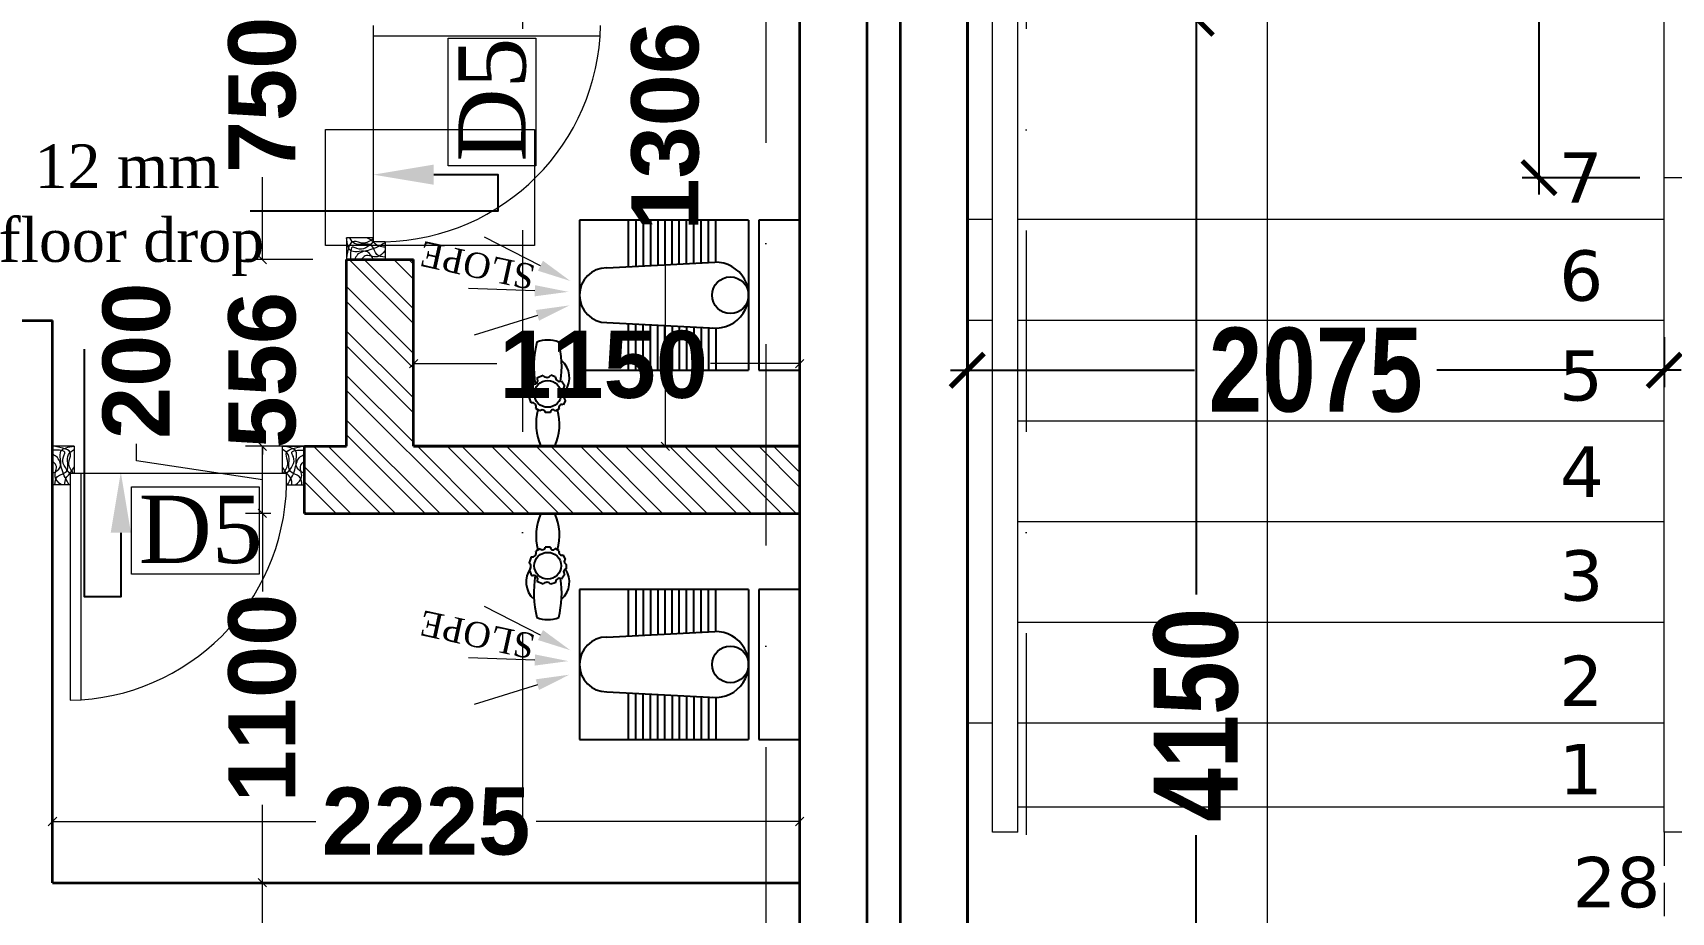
# Model space of a CAD drawing. Header units: millimetres. Extents: x -3092162 to 4513894, y -12317808 to 1849994.
# Drawn here: x -447473 to -442593, y -5830319 to -5827699 of the extents above; entities that cross this region are included whole.
import ezdxf

# ---------------------------------------------------------------- set-up
doc = ezdxf.new("R2010")
doc.units = ezdxf.units.MM
doc.header["$LTSCALE"] = 2
doc.header["$MEASUREMENT"] = 0
doc.header["$PDMODE"] = 34
doc.header["$PDSIZE"] = 500
doc.linetypes.add('DASHDOT', pattern=[1, 0.5, -0.25, 0, -0.25])
doc.linetypes.add('HIDDEN', pattern=[0.375, 0.25, -0.125])
doc.layers.add('AEROW', color=7, linetype='Continuous', lineweight=15, true_color=0x0d0d0d)
for name, color, linetype, lineweight in [('AREA AA', 162, 'Continuous', 20), ('ARROW', 7, 'Continuous', 25), ('D DIM', 250, 'Continuous', 9), ('D5', 10, 'Continuous', 5), ('DOOR', 27, 'Continuous', 5), ('expen. jt.', 130, 'Continuous', 35), ('FIXTURE', 252, 'Continuous', 0), ('GRID', 251, 'DASHDOT', 5), ('hatch toilet', 42, 'Continuous', 9), ('RAILING', 47, 'Continuous', 13), ('STAIR', 252, 'Continuous', 9), ('tap', 97, 'Continuous', 25), ('taxe', 7, 'Continuous', 9), ('TEXT', 7, 'Continuous', 13), ('toi.dim.', 214, 'Continuous', 9), ('WAll', 250, 'Continuous', 35)]:
    doc.layers.add(name, color=color, linetype=linetype, lineweight=lineweight)
doc.styles.add('INNER DIM', font='ARIALNB.TTF', dxfattribs={"height": 250})
doc.styles.add('int dim', font='arialbd.ttf', dxfattribs={"height": 200})
doc.styles.get("Standard").update_dxf_attribs({"font": 'times.ttf', "height": 500})
doc.styles.add('style2', font='verdana.ttf')
doc.dimstyles.new('external final', dxfattribs={"dimscale": 0, "dimtxt": 250, "dimasz": 100, "dimexe": 50, "dimexo": 50, "dimgap": 50, "dimtad": 0, "dimdec": 0, "dimzin": 0, "dimdsep": 46, "dimtxsty": 'INNER DIM', "dimblk": 'ARCHTICK', "dimcen": 100, "dimdle": 50, "dimclrd": 256, "dimclre": 256, "dimclrt": 256, "dimadec": 0, "dimazin": 0, "dimtfac": 1, "dimtdec": 0, "dimtix": 1, "dimtmove": 1, "dimatfit": 3, "dimfxl": 50, "dimfxlon": 1, "dimtolj": 1, "dimtzin": 0, "dimlwd": -1, "dimlwe": -1, "dimarcsym": 1})

# ---------------------------------------------------------------- blocks, each defined once
blk = doc.blocks.new('_Oblique')
at = {"color": 0, "linetype": 'ByBlock', "lineweight": -2}
blk.add_line((-0.5, -0.5), (0.5, 0.5), dxfattribs=at)
blk = doc.blocks.new('_ArchTick')
at = {"color": 0, "linetype": 'ByBlock', "const_width": 0.15}
blk.add_lwpolyline([(-0.5, -0.5), (0.5, 0.5)], dxfattribs=at)
blk = doc.blocks.new('*D360')
at = {"ltscale": 100, "transparency": 16777216}
for p, q in [((-442987.1, -5826156.2), (-442987.1, -5826815.8)), ((-442687.1, -5826206.2), (-443037.1, -5826206.2)), ((-442987.1, -5828181.2), (-442987.1, -5827521.6)), ((-442687.1, -5828131.2), (-443037.1, -5828131.2))]:
    blk.add_line(p, q, dxfattribs=at)
at = {"layer": 'Defpoints', "color": 0, "lineweight": 50, "ltscale": 100, "transparency": 16777216}
for p in [(-442314.3, -5826206.2), (-442987.1, -5828131.2), (-442314.3, -5828131.2)]:
    blk.add_point(p, dxfattribs=at)
at = {"ltscale": 100, "transparency": 16777216, "xscale": 100, "yscale": 100, "zscale": 100}
for p, rotation in [((-442987.1, -5826206.2), 90), ((-442987.1, -5828131.2), 270)]:
    blk.add_blockref('_ArchTick', p, dxfattribs=dict(at, rotation=rotation))
at = {"lineweight": 50, "ltscale": 100, "transparency": 16777216, "insert": (-442987.1, -5827168.7), "char_height": 250, "attachment_point": 5, "rotation": 90, "style": 'INNER DIM'}
blk.add_mtext('\\A1;1925', dxfattribs=at)
blk = doc.blocks.new('*D361')
at = {"ltscale": 100, "transparency": 16777216}
for p, q in [((-444689.7, -5828606.2), (-444689.7, -5828754.8)), ((-442614.3, -5828606.2), (-442614.3, -5828754.8)), ((-444739.7, -5828704.8), (-444012.7, -5828704.8)), ((-442564.3, -5828704.8), (-443291.4, -5828704.8))]:
    blk.add_line(p, q, dxfattribs=at)
at = {"layer": 'Defpoints', "color": 0, "lineweight": 50, "ltscale": 100, "transparency": 16777216}
for p in [(-444689.7, -5828556.2), (-442614.3, -5828556.2), (-442614.3, -5828704.8)]:
    blk.add_point(p, dxfattribs=at)
at = {"ltscale": 100, "transparency": 16777216, "xscale": 100, "yscale": 100, "zscale": 100, "rotation": 180}
blk.add_blockref('_ArchTick', (-444689.7, -5828704.8), dxfattribs=at)
at = {"ltscale": 100, "transparency": 16777216, "xscale": 100, "yscale": 100, "zscale": 100}
blk.add_blockref('_ArchTick', (-442614.3, -5828704.8), dxfattribs=at)
at = {"lineweight": 50, "ltscale": 100, "transparency": 16777216, "insert": (-443652, -5828704.8), "char_height": 250, "attachment_point": 5, "style": 'INNER DIM'}
blk.add_mtext('\\A1;2075', dxfattribs=at)
blk = doc.blocks.new('*D366')
at = {"ltscale": 100, "transparency": 16777216}
for p, q in [((-444007.9, -5827606.2), (-444007.9, -5829372.3)), ((-444307.9, -5827656.2), (-443957.9, -5827656.2)), ((-444007.9, -5831856.2), (-444007.9, -5830090.1)), ((-444307.9, -5831806.2), (-443957.9, -5831806.2))]:
    blk.add_line(p, q, dxfattribs=at)
at = {"layer": 'Defpoints', "color": 0, "lineweight": 50, "ltscale": 100, "transparency": 16777216}
for p in [(-444989.4, -5827656.2), (-444989.4, -5831806.2), (-444007.9, -5831806.2)]:
    blk.add_point(p, dxfattribs=at)
at = {"ltscale": 100, "transparency": 16777216, "xscale": 100, "yscale": 100, "zscale": 100}
for p, rotation in [((-444007.9, -5827656.2), 90), ((-444007.9, -5831806.2), 270)]:
    blk.add_blockref('_ArchTick', p, dxfattribs=dict(at, rotation=rotation))
at = {"lineweight": 50, "ltscale": 100, "transparency": 16777216, "insert": (-444007.9, -5829731.2), "char_height": 250, "attachment_point": 5, "rotation": 90, "style": 'INNER DIM'}
blk.add_mtext('\\A1;4150', dxfattribs=at)

msp = doc.modelspace()

# ---------------------------------------------------------------- linework, layer by layer
at = {"layer": 'AEROW', "ltscale": 100}
msp.add_line((-443796.6, -5827256.2), (-443796.6, -5830376.3), dxfattribs=at)
at = {"layer": 'AREA AA', "ltscale": 100}
for points in [[(-445960.7, -5828393.6), (-446127.4, -5828308.8)], [(-445977.6, -5828468), (-446175.2, -5828461.7)], [(-445970, -5828541.4), (-446158.2, -5828600)], [(-445960.7, -5829493.6), (-446127.4, -5829408.8)], [(-445977.6, -5829568), (-446175.2, -5829561.7)], [(-445970, -5829641.4), (-446158.2, -5829700)]]:
    msp.add_lwpolyline(points, dxfattribs=at)
for points in [[(-445953.2, -5828378.7), (-445871.6, -5828438.9), (-445968.3, -5828408.4)], [(-445977.1, -5828451.3), (-445877.7, -5828471.2), (-445978.2, -5828484.6)], [(-445974.9, -5828525.5), (-445874.5, -5828511.6), (-445965, -5828557.3)], [(-445953.2, -5829478.7), (-445871.6, -5829538.9), (-445968.3, -5829508.4)], [(-445977.1, -5829551.3), (-445877.7, -5829571.2), (-445978.2, -5829584.6)], [(-445974.9, -5829625.5), (-445874.5, -5829611.6), (-445965, -5829657.3)]]:
    msp.add_solid(points, dxfattribs=at)
at = {"layer": 'ARROW', "ltscale": 100}
for points in [[(-446278.5, -5828122.1), (-446087.8, -5828122.1), (-446087.8, -5828230.7), (-446825.6, -5828230.7)], [(-447210.4, -5829188.6), (-447210.4, -5829379.3), (-447318.9, -5829379.3), (-447318.9, -5828641.5)]]:
    msp.add_lwpolyline(points, dxfattribs=at)
for points in [[(-446278.5, -5828152.1), (-446458.5, -5828122.1), (-446278.5, -5828092.1)], [(-447240.4, -5829188.6), (-447210.4, -5829008.6), (-447180.4, -5829188.6)]]:
    msp.add_solid(points, dxfattribs=at)
at = {"layer": 'D DIM', "color": 1, "ltscale": 100}
for p, q in [((-446601.3, -5827987.6), (-445978.4, -5827987.6)), ((-446601.3, -5828333.6), (-446601.3, -5827987.6)), ((-445978.4, -5827987.6), (-445978.4, -5828333.6)), ((-445978.4, -5828333.6), (-446601.3, -5828333.6))]:
    msp.add_line(p, q, dxfattribs=at)
at = {"layer": 'D5'}
for p, q in [((-446235.3, -5828096.1), (-446235.3, -5827715.6)), ((-446235.3, -5827715.6), (-445974.7, -5827715.6)), ((-445974.7, -5827715.6), (-445974.7, -5828096.1)), ((-445974.7, -5828096.1), (-446235.3, -5828096.1)), ((-447178.7, -5829051.6), (-446798.2, -5829051.6)), ((-447178.7, -5829312.2), (-447178.7, -5829051.6)), ((-446798.2, -5829051.6), (-446798.2, -5829312.2)), ((-446798.2, -5829312.2), (-447178.7, -5829312.2))]:
    msp.add_line(p, q, dxfattribs=at)
at = {"layer": 'DOOR', "ltscale": 100}
for p, q in [((-446458.5, -5827678), (-446458.6, -5828322)), ((-446458.5, -5827709), (-445783.1, -5827709)), ((-446458.6, -5828310), (-446538.6, -5828310)), ((-446538.6, -5828310), (-446538.6, -5828375)), ((-446423.6, -5828322), (-446458.6, -5828322)), ((-446423.6, -5828322), (-446423.6, -5828375)), ((-446423.6, -5828375), (-446538.6, -5828375)), ((-447413.9, -5828931.2), (-447413.9, -5829046.2)), ((-447348.9, -5828931.2), (-447413.9, -5828931.2)), ((-447348.9, -5828931.2), (-447348.9, -5829011.2)), ((-446728.9, -5829011.2), (-446728.9, -5828931.2)), ((-446728.9, -5828931.2), (-446663.9, -5828931.2)), ((-446663.9, -5829046.2), (-446663.9, -5828931.2)), ((-447360.9, -5829011.2), (-447360.9, -5829046.2)), ((-447360.9, -5829011.2), (-446716.9, -5829011.2)), ((-447329.9, -5829011.2), (-447329.9, -5829686.6)), ((-446716.9, -5829046.2), (-446716.9, -5829011.2)), ((-447360.9, -5829046.2), (-447413.9, -5829046.2)), ((-447360.9, -5829046.2), (-447360.9, -5829687.9)), ((-446716.9, -5829046.2), (-446663.9, -5829046.2))]:
    msp.add_line(p, q, dxfattribs=at)
for centre, start, end in [((-446438.5, -5827665.3), 271.3072, 358.8929), ((-447373.6, -5829031.2), 271.1071, 358.6928)]:
    msp.add_arc(centre, 656.9, start, end, dxfattribs=at)
for points in [[(-446457.6, -5828375), (-446476.1, -5828352.4), (-446523.6, -5828349.9), (-446538.6, -5828310)], [(-446458.6, -5828313), (-446489.6, -5828325.9), (-446515.1, -5828320.9), (-446538.6, -5828370.9)], [(-446423.6, -5828368), (-446448.1, -5828360), (-446463.6, -5828333.5), (-446514.1, -5828326.9), (-446528.6, -5828310)], [(-446456.6, -5828322), (-446507.1, -5828342.4), (-446517.6, -5828338), (-446526.6, -5828375)], [(-446423.6, -5828325), (-446468.6, -5828346.4), (-446505.1, -5828360.4), (-446514.6, -5828375)], [(-446423.6, -5828338), (-446442.6, -5828335), (-446462.6, -5828319), (-446477.6, -5828310)], [(-446423.6, -5828348.5), (-446447.1, -5828367), (-446482.6, -5828364.4), (-446494.1, -5828375)]]:
    msp.add_spline(points, degree=3, dxfattribs=at)
for points, knots in [([(-447413.9, -5829012.2), (-447404.5, -5829007.1), (-447379.7, -5828993.7), (-447403.1, -5828938.1), (-447366.3, -5828933.4), (-447348.9, -5828931.2)], [0, 0, 0, 0, 29.129414, 76.695158, 119.414811, 119.414811, 119.414811, 119.414811]), ([(-447360.9, -5829013.2), (-447374.8, -5828996.9), (-447391.6, -5828977.2), (-447369.3, -5828942.4), (-447394.5, -5828942.8), (-447413.9, -5828943.2)], [0, 0, 0, 0, 54.502104, 65.925763, 104.00512, 104.00512, 104.00512, 104.00512]), ([(-447363.9, -5829046.2), (-447372.3, -5829032), (-447387.2, -5829006.8), (-447391.4, -5828967.1), (-447408.6, -5828958), (-447413.9, -5828955.2)], [0, 0, 0, 0, 49.871841, 88.96468, 106.300038, 106.300038, 106.300038, 106.300038]), ([(-447387.4, -5829046.2), (-447396, -5829039.1), (-447414.7, -5829023.6), (-447395.5, -5828990.9), (-447409.6, -5828979.3), (-447413.9, -5828975.7)], [0, 0, 0, 0, 29.907638, 65.495558, 81.06831, 81.06831, 81.06831, 81.06831]), ([(-447351.9, -5829011.2), (-447358.7, -5829001.4), (-447370.8, -5828983.9), (-447349.2, -5828941.4), (-447385.3, -5828935.3), (-447409.9, -5828931.2)], [0, 0, 0, 0, 33.615189, 59.600762, 114.848064, 114.848064, 114.848064, 114.848064]), ([(-447406.9, -5829046.2), (-447405.8, -5829036.8), (-447403.4, -5829016.3), (-447355.9, -5829010), (-447378.3, -5828958.9), (-447355.8, -5828945.3), (-447348.9, -5828941.2)], [0, 0, 0, 0, 25.772755, 56.472918, 107.389517, 129.733035, 129.733035, 129.733035, 129.733035]), ([(-446663.9, -5829012.2), (-446673.4, -5829007.1), (-446698.1, -5828993.7), (-446674.8, -5828938.1), (-446711.5, -5828933.4), (-446728.9, -5828931.2)], [0, 0, 0, 0, 29.129414, 76.695158, 119.414811, 119.414811, 119.414811, 119.414811]), ([(-446670.9, -5829046.2), (-446672, -5829036.8), (-446674.4, -5829016.3), (-446722, -5829010), (-446699.6, -5828958.9), (-446722.1, -5828945.3), (-446728.9, -5828941.2)], [0, 0, 0, 0, 25.772755, 56.472918, 107.389517, 129.733035, 129.733035, 129.733035, 129.733035]), ([(-446725.9, -5829011.2), (-446719.1, -5829001.3), (-446707.1, -5828983.9), (-446728.7, -5828941.4), (-446692.6, -5828935.3), (-446667.9, -5828931.2)], [0, 0, 0, 0, 33.615189, 59.600762, 114.848064, 114.848064, 114.848064, 114.848064]), ([(-446716.9, -5829013.2), (-446703.1, -5828996.9), (-446686.3, -5828977.2), (-446708.6, -5828942.4), (-446683.3, -5828942.8), (-446663.9, -5828943.2)], [0, 0, 0, 0, 54.502104, 65.925763, 104.00512, 104.00512, 104.00512, 104.00512]), ([(-446713.9, -5829046.2), (-446705.6, -5829032), (-446690.6, -5829006.8), (-446686.5, -5828967.1), (-446669.3, -5828958), (-446663.9, -5828955.2)], [0, 0, 0, 0, 49.871841, 88.96468, 106.300038, 106.300038, 106.300038, 106.300038]), ([(-446690.4, -5829046.2), (-446681.9, -5829039.1), (-446663.2, -5829023.6), (-446682.4, -5828990.9), (-446668.3, -5828979.3), (-446663.9, -5828975.7)], [0, 0, 0, 0, 29.907638, 65.495558, 81.06831, 81.06831, 81.06831, 81.06831]), ([(-447376.9, -5829046.2), (-447376.7, -5829039.5), (-447376.1, -5829024), (-447358.2, -5829010.1), (-447351.6, -5828997.4), (-447348.9, -5828992.2)], [0, 0, 0, 0, 19.23508, 44.847577, 62.340173, 62.340173, 62.340173, 62.340173]), ([(-446700.9, -5829046.2), (-446701.2, -5829039.5), (-446701.8, -5829023.9), (-446719.6, -5829010.1), (-446726.3, -5828997.4), (-446728.9, -5828992.2)], [0, 0, 0, 0, 19.23508, 44.847577, 62.340173, 62.340173, 62.340173, 62.340173])]:
    msp.add_open_spline(points, degree=3, knots=knots, dxfattribs=at)
at = {"layer": 'expen. jt.', "ltscale": 100}
for p, q in [((-444889.3, -5822706.2), (-444889.3, -5835006.2)), ((-444989.3, -5822806.2), (-444989.3, -5834856.2))]:
    msp.add_line(p, q, dxfattribs=at)
at = {"layer": 'FIXTURE', "lineweight": -2, "ltscale": 200}
for p, q in [((-445340.9, -5828257.7), (-445844.4, -5828257.7)), ((-445844.4, -5828257.7), (-445844.4, -5828704.8)), ((-445698.7, -5828396.3), (-445698.7, -5828257.7)), ((-445676.9, -5828257.7), (-445676.9, -5828395.2)), ((-445655.2, -5828257.7), (-445655.2, -5828394.1)), ((-445655.2, -5828257.7), (-445655.2, -5828394.1)), ((-445633.5, -5828257.7), (-445633.5, -5828393)), ((-445611.7, -5828257.7), (-445611.7, -5828391.9)), ((-445590, -5828257.7), (-445590, -5828390.8)), ((-445568.3, -5828389.7), (-445568.3, -5828257.7)), ((-445547.5, -5828388.6), (-445547.5, -5828257.7)), ((-445525.7, -5828387.5), (-445525.7, -5828257.7)), ((-445504, -5828386.4), (-445504, -5828257.7)), ((-445482.3, -5828385.3), (-445482.3, -5828257.7)), ((-445460.5, -5828384.5), (-445460.5, -5828257.7)), ((-445438.8, -5828383.2), (-445438.8, -5828257.7)), ((-445340.9, -5828257.7), (-445340.9, -5828704.8)), ((-445188.6, -5828257.7), (-445310.7, -5828257.7)), ((-445310.7, -5828257.7), (-445310.7, -5828704.7)), ((-445188.6, -5828257.7), (-445310.7, -5828257.7)), ((-445188.6, -5828704.7), (-445188.6, -5828257.7)), ((-445188.6, -5828704.8), (-445188.6, -5828257.7)), ((-445763.3, -5828399.6), (-445441.8, -5828383.3)), ((-445763.3, -5828562.9), (-445438.9, -5828579.3)), ((-445698.7, -5828704.7), (-445698.7, -5828566.2)), ((-445676.9, -5828704.7), (-445676.9, -5828567.3)), ((-445676.9, -5828704.7), (-445676.9, -5828567.3)), ((-445676.9, -5828704.7), (-445676.9, -5828567.3)), ((-445655.2, -5828704.7), (-445655.2, -5828568.4)), ((-445655.2, -5828704.7), (-445655.2, -5828568.4)), ((-445633.5, -5828704.7), (-445633.5, -5828569.5)), ((-445611.7, -5828704.7), (-445611.7, -5828570.6)), ((-445590, -5828704.7), (-445590, -5828571.7)), ((-445568.3, -5828572.7), (-445568.3, -5828704.7)), ((-445547.5, -5828573.8), (-445547.5, -5828704.7)), ((-445525.7, -5828574.9), (-445525.7, -5828704.7)), ((-445504, -5828576), (-445504, -5828704.7)), ((-445482.3, -5828577.1), (-445482.3, -5828704.7)), ((-445460.5, -5828578.2), (-445460.5, -5828704.7)), ((-445438.8, -5828579.2), (-445438.8, -5828704.7)), ((-445844.4, -5828704.8), (-445340.9, -5828704.8)), ((-445310.7, -5828704.7), (-445188.6, -5828704.7)), ((-445340.9, -5829357.7), (-445844.4, -5829357.7)), ((-445844.4, -5829357.7), (-445844.4, -5829804.8)), ((-445698.7, -5829496.3), (-445698.7, -5829357.7)), ((-445676.9, -5829357.7), (-445676.9, -5829495.2)), ((-445655.2, -5829357.7), (-445655.2, -5829494.1)), ((-445655.2, -5829357.7), (-445655.2, -5829494.1)), ((-445633.5, -5829357.7), (-445633.5, -5829493)), ((-445611.7, -5829357.7), (-445611.7, -5829491.9)), ((-445590, -5829357.7), (-445590, -5829490.8)), ((-445568.3, -5829489.7), (-445568.3, -5829357.7)), ((-445547.5, -5829488.6), (-445547.5, -5829357.7)), ((-445525.7, -5829487.5), (-445525.7, -5829357.7)), ((-445504, -5829486.4), (-445504, -5829357.7)), ((-445482.3, -5829485.3), (-445482.3, -5829357.7)), ((-445460.5, -5829484.5), (-445460.5, -5829357.7)), ((-445438.8, -5829483.2), (-445438.8, -5829357.7)), ((-445340.9, -5829357.7), (-445340.9, -5829804.8)), ((-445188.6, -5829357.7), (-445310.7, -5829357.7)), ((-445310.7, -5829357.7), (-445310.7, -5829804.7)), ((-445188.6, -5829357.7), (-445310.7, -5829357.7)), ((-445188.6, -5829804.7), (-445188.6, -5829357.7)), ((-445188.6, -5829804.8), (-445188.6, -5829357.7)), ((-445763.3, -5829499.6), (-445441.8, -5829483.3)), ((-445763.3, -5829662.9), (-445438.9, -5829679.3)), ((-445698.7, -5829804.7), (-445698.7, -5829666.2)), ((-445676.9, -5829804.7), (-445676.9, -5829667.3)), ((-445676.9, -5829804.7), (-445676.9, -5829667.3)), ((-445676.9, -5829804.7), (-445676.9, -5829667.3)), ((-445655.2, -5829804.7), (-445655.2, -5829668.4)), ((-445655.2, -5829804.7), (-445655.2, -5829668.4)), ((-445633.5, -5829804.7), (-445633.5, -5829669.5)), ((-445611.7, -5829804.7), (-445611.7, -5829670.6)), ((-445590, -5829804.7), (-445590, -5829671.7)), ((-445568.3, -5829672.7), (-445568.3, -5829804.7)), ((-445547.5, -5829673.8), (-445547.5, -5829804.7)), ((-445525.7, -5829674.9), (-445525.7, -5829804.7)), ((-445504, -5829676), (-445504, -5829804.7)), ((-445482.3, -5829677.1), (-445482.3, -5829804.7)), ((-445460.5, -5829678.2), (-445460.5, -5829804.7)), ((-445438.8, -5829679.2), (-445438.8, -5829804.7)), ((-445844.4, -5829804.8), (-445340.9, -5829804.8)), ((-445310.7, -5829804.7), (-445188.6, -5829804.7))]:
    msp.add_line(p, q, dxfattribs=at)
for centre, major_axis, start_param, end_param in [((-445438.9, -5828481.2), (-67.7, 70.9), 2.278313, 5.549962), ((-445762.7, -5828481.2), (57.8, 57.8), 0.792845, 3.919544), ((-445395.3, -5828481.2), (-29.3, 45.9), 4.145308, 10.428493), ((-445762.7, -5829581.2), (57.8, 57.8), 0.792845, 3.919544), ((-445438.9, -5829581.2), (-67.7, 70.9), 2.278313, 5.549962), ((-445395.3, -5829581.2), (-29.3, 45.9), 4.145308, 10.428493)]:
    msp.add_ellipse(centre, major_axis=major_axis, ratio=1, start_param=start_param, end_param=end_param, dxfattribs=at)
at = {"layer": 'GRID', "color": 5, "ltscale": 600}
for p, q in [((-445289.4, -5805825.2), (-445289.4, -5894627.3)), ((-446014.3, -5806686), (-446014.3, -5893766.5)), ((-444514.3, -5806686.5), (-444514.3, -5893766))]:
    msp.add_line(p, q, dxfattribs=at)
at = {"layer": 'hatch toilet', "ltscale": 100}
for p, q in [((-446339, -5828566), (-446530, -5828375)), ((-446339, -5828521.8), (-446485.8, -5828375)), ((-446339, -5828433.4), (-446397.4, -5828375)), ((-446339, -5828389.2), (-446353.2, -5828375)), ((-446339, -5828654.4), (-446539, -5828454.4)), ((-446339, -5828698.6), (-446539, -5828498.6)), ((-446339, -5828787), (-446539, -5828587)), ((-446339, -5828831.2), (-446539, -5828631.2)), ((-446339, -5828919.5), (-446539, -5828719.5)), ((-446171.5, -5829131.2), (-446539, -5828763.7)), ((-446259.9, -5829131.2), (-446539, -5828852.1)), ((-446304.1, -5829131.2), (-446539, -5828896.3)), ((-446436.7, -5829131.2), (-446636.7, -5828931.2)), ((-446392.5, -5829131.2), (-446592.5, -5828931.2)), ((-446127.3, -5829131.2), (-446327.3, -5828931.2)), ((-446038.9, -5829131.2), (-446238.9, -5828931.2)), ((-445994.7, -5829131.2), (-446194.7, -5828931.2)), ((-445906.3, -5829131.2), (-446106.3, -5828931.2)), ((-445862.1, -5829131.2), (-446062.1, -5828931.2)), ((-445773.8, -5829131.2), (-445973.8, -5828931.2)), ((-445729.6, -5829131.2), (-445929.6, -5828931.2)), ((-445641.2, -5829131.2), (-445841.2, -5828931.2)), ((-445597, -5829131.2), (-445797, -5828931.2)), ((-445508.6, -5829131.2), (-445708.6, -5828931.2)), ((-445464.4, -5829131.2), (-445664.4, -5828931.2)), ((-445376, -5829131.2), (-445576, -5828931.2)), ((-445331.8, -5829131.2), (-445531.8, -5828931.2)), ((-445243.4, -5829131.2), (-445443.4, -5828931.2)), ((-445199.2, -5829131.2), (-445399.2, -5828931.2)), ((-445189.4, -5829052.7), (-445310.8, -5828931.2)), ((-445189.4, -5829008.5), (-445266.7, -5828931.2)), ((-446525.1, -5829131.2), (-446664.4, -5828991.9)), ((-446569.3, -5829131.2), (-446664.4, -5829036.1)), ((-446657.6, -5829131.2), (-446664.4, -5829124.5))]:
    msp.add_line(p, q, dxfattribs=at)
at = {"layer": 'RAILING', "ltscale": 100}
for p, q in [((-444614.3, -5830081.2), (-444614.3, -5826281.2)), ((-444539.3, -5830081.2), (-444539.3, -5826356.2)), ((-440814.3, -5828131.2), (-442614.3, -5828131.2)), ((-442614.3, -5830081.2), (-442614.3, -5828131.2)), ((-444539.3, -5830081.2), (-444614.3, -5830081.2)), ((-442539.3, -5830081.2), (-442614.3, -5830081.2))]:
    msp.add_line(p, q, dxfattribs=at)
at = {"layer": 'STAIR', "ltscale": 100}
for p, q in [((-442614.3, -5828131.2), (-442614.3, -5826356.2)), ((-444614.7, -5828256.2), (-444689.7, -5828256.2)), ((-442614.3, -5828256.2), (-444539.3, -5828256.2)), ((-444614.7, -5828556.2), (-444689.7, -5828556.2)), ((-442614.3, -5828556.2), (-444539.3, -5828556.2)), ((-442614.3, -5828856.2), (-444539.3, -5828856.2)), ((-442614.3, -5829156.2), (-444539.3, -5829156.2)), ((-442614.3, -5829456.2), (-444539.3, -5829456.2)), ((-444614.3, -5829756.2), (-444689.3, -5829756.2)), ((-442614.3, -5829756.2), (-444539.3, -5829756.2)), ((-442614.3, -5830006.2), (-444539.3, -5830006.2))]:
    msp.add_line(p, q, dxfattribs=at)
at = {"layer": 'STAIR', "linetype": 'HIDDEN', "ltscale": 200}
msp.add_line((-442614.3, -5830081.2), (-442614.3, -5832006.2), dxfattribs=at)
at = {"layer": 'tap', "ltscale": 100}
for p, q in [((-445952.2, -5828720.8), (-445971.6, -5828728.8)), ((-445916.5, -5828723.9), (-445930.3, -5828719.9)), ((-445985.7, -5828744.3), (-445993.7, -5828763.1)), ((-445898.3, -5828736.7), (-445888.6, -5828750.8)), ((-445883.7, -5828766.1), (-445883.1, -5828779)), ((-445988.3, -5828801.7), (-445994.2, -5828784.2)), ((-445962.4, -5828826.1), (-445974.1, -5828818.8)), ((-445931.1, -5828830.6), (-445946.4, -5828830.7)), ((-445905.4, -5828820), (-445917.1, -5828826.7)), ((-445886.6, -5828795), (-445893.4, -5828807.8)), ((-445918.4, -5828931.2), (-445959.6, -5828931.2)), ((-445918.4, -5829131.2), (-445959.6, -5829131.2)), ((-445988.3, -5829260.7), (-445994.2, -5829278.2)), ((-445962.4, -5829236.3), (-445974.1, -5829243.6)), ((-445931.1, -5829231.8), (-445946.4, -5829231.7)), ((-445905.4, -5829242.4), (-445917.1, -5829235.7)), ((-445886.6, -5829267.4), (-445893.4, -5829254.6)), ((-445985.7, -5829318.1), (-445993.7, -5829299.3)), ((-445898.3, -5829325.7), (-445888.6, -5829311.6)), ((-445883.7, -5829296.3), (-445883.1, -5829283.4)), ((-445952.2, -5829341.6), (-445971.6, -5829333.6)), ((-445916.5, -5829338.5), (-445930.3, -5829342.5))]:
    msp.add_line(p, q, dxfattribs=at)
for centre in [(-445939, -5828775.2), (-445939, -5829287.2)]:
    msp.add_circle(centre, 40, dxfattribs=at)
for centre, radius, start, end in [((-445677.1, -5828694), 303.4, 166.0166, 189.8379), ((-445939, -5828711), 96, 70.1952, 109.8048), ((-446200.9, -5828694), 303.4, 351.7623, 13.9834), ((-445934.2, -5828727.5), 69.3, 131.3317, 216.2699), ((-445943.7, -5828727.5), 69.3, 326.5528, 48.7143), ((-445979.4, -5828735.9), 10.5, 233.2148, 42.0605), ((-445941.6, -5828712.5), 13.5, 217.8899, 326.9197), ((-445903.8, -5828725.1), 12.8, 174.6602, 295.1394), ((-446003.3, -5828773.4), 14.1, 309.9617, 46.8268), ((-445883.3, -5828757.5), 8.59, 127.9729, 267.2544), ((-445880.6, -5828787.9), 9.23, 105.6991, 229.6996), ((-445939, -5828775.2), 56, 189.2436, 189.2439), ((-445986, -5828814.2), 12.8, 339.0303, 100.3369), ((-445813.6, -5828864.9), 160.4, 164.6673, 204.4375), ((-445955.5, -5828832.2), 9.21, 9.2597, 138.4484), ((-445923.8, -5828829.5), 7.31, 21.8615, 189.3097), ((-446064.4, -5828864.9), 160.4, 335.5625, 15.3327), ((-445897.1, -5828816.2), 9.16, 66.5927, 204.6638), ((-445813.6, -5829197.5), 160.4, 155.5625, 195.3327), ((-446064.4, -5829197.5), 160.4, 344.6673, 24.4375), ((-445986, -5829248.2), 12.8, 259.6631, 20.9697), ((-445955.5, -5829230.2), 9.21, 221.5516, 350.7403), ((-445923.8, -5829232.9), 7.31, 170.6903, 338.1385), ((-445897.1, -5829246.2), 9.16, 155.3362, 293.4073), ((-445880.6, -5829274.5), 9.23, 130.3004, 254.3009), ((-445934.2, -5829334.9), 69.3, 143.7301, 228.6683), ((-445939, -5829287.2), 56, 170.7561, 170.7564), ((-446003.3, -5829289), 14.1, 313.1732, 50.0383), ((-445979.4, -5829326.5), 10.5, 317.9395, 126.7852), ((-445677.1, -5829368.4), 303.4, 170.1621, 193.9834), ((-445943.7, -5829334.9), 69.3, 311.2857, 33.4472), ((-445883.3, -5829304.9), 8.59, 92.7456, 232.0271), ((-445941.6, -5829349.9), 13.5, 33.0803, 142.1101), ((-445903.8, -5829337.3), 12.8, 64.8606, 185.3398), ((-446200.9, -5829368.4), 303.4, 346.0166, 8.2377), ((-445939, -5829351.4), 96, 250.1952, 289.8048)]:
    msp.add_arc(centre, radius, start, end, dxfattribs=at)
at = {"layer": 'toi.dim.', "color": 214, "ltscale": 100}
for p, q in [((-446788.9, -5828375), (-446788.9, -5828129.8)), ((-445588.6, -5828931.2), (-445588.6, -5828298)), ((-446638.6, -5828375), (-446838.9, -5828375)), ((-446638.6, -5828375), (-446838.9, -5828375)), ((-446788.9, -5828375), (-446788.9, -5828349.9)), ((-446338.6, -5828685), (-446090.5, -5828685)), ((-445189, -5828685), (-445454.8, -5828685)), ((-446338.6, -5828721.1), (-446338.6, -5828735)), ((-445189, -5828721.1), (-445189, -5828735)), ((-447163.5, -5828974.3), (-447163.5, -5828924.3)), ((-446788.9, -5829031.2), (-447163.5, -5828974.3)), ((-446638.6, -5828931.2), (-446838.9, -5828931.2)), ((-446638.6, -5828931.2), (-446838.9, -5828931.2)), ((-446788.9, -5828931.2), (-446788.9, -5828956.2)), ((-446788.9, -5829131.2), (-446788.9, -5828931.2)), ((-445687.2, -5828931.2), (-445538.6, -5828931.2)), ((-446763.9, -5829131.2), (-446838.9, -5829131.2)), ((-446763.9, -5829131.2), (-446838.9, -5829131.2)), ((-446788.9, -5829131.2), (-446788.9, -5829363.4)), ((-446788.9, -5830231.2), (-446788.9, -5829999)), ((-447413.9, -5830049), (-446629.5, -5830049)), ((-445189, -5830049), (-445973.4, -5830049)), ((-447413.9, -5830108), (-447413.9, -5830099)), ((-445189, -5830108), (-445189, -5830099)), ((-446763.9, -5830231.2), (-446838.9, -5830231.2)), ((-446763.9, -5830231.2), (-446838.9, -5830231.2)), ((-446788.9, -5830431.2), (-446788.9, -5830231.2))]:
    msp.add_line(p, q, dxfattribs=at)
at = {"layer": 'WAll', "ltscale": 100}
for p, q in [((-445189.3, -5822806.2), (-445189.3, -5831806.2)), ((-444988.9, -5822806.2), (-444988.9, -5832156.2)), ((-445189, -5823006.2), (-445189, -5831956.2)), ((-444689.3, -5832156.2), (-444689.3, -5826206.2)), ((-444689.2, -5826206.2), (-444688.9, -5831806.2)), ((-446538.6, -5828931.2), (-446538.6, -5828375)), ((-446538.6, -5828375), (-446338.6, -5828375)), ((-446338.6, -5828931.2), (-446338.6, -5828375)), ((-447738.6, -5828556.2), (-447413.9, -5828556.2)), ((-447413.9, -5830231.2), (-447413.9, -5828556.2)), ((-446663.9, -5829131.2), (-446663.9, -5828931.2)), ((-446663.9, -5828931.2), (-446538.6, -5828931.2)), ((-445189, -5828931.2), (-446338.6, -5828931.2)), ((-446338.6, -5828931.2), (-445188.6, -5828931.2)), ((-446663.9, -5829131.2), (-445188.6, -5829131.2)), ((-447413.9, -5830231.2), (-445188.6, -5830231.2)), ((-446663.9, -5830231.2), (-445188.6, -5830231.2))]:
    msp.add_line(p, q, dxfattribs=at)

# ---------------------------------------------------------------- block references
at = {"layer": 'toi.dim.', "color": 214, "ltscale": 100, "xscale": 25, "yscale": 25, "zscale": 25}
for p, rotation in [((-446788.9, -5828375), 270), ((-446788.9, -5828375), 270), ((-446338.6, -5828685), 180), ((-446788.9, -5828931.2), 90), ((-446788.9, -5828931.2), 90), ((-445588.6, -5828931.2), 270), ((-446788.9, -5829131.2), 270), ((-446788.9, -5829131.2), 90), ((-447413.9, -5830049), 180), ((-446788.9, -5830231.2), 270), ((-446788.9, -5830231.2), 90)]:
    msp.add_blockref('_Oblique', p, dxfattribs=dict(at, rotation=rotation))
for p in [(-445189, -5828685), (-445189, -5830049)]:
    msp.add_blockref('_Oblique', p, dxfattribs=at)

# ---------------------------------------------------------------- texts
at = {"layer": 'D5', "lineweight": 50}
msp.add_text('D5', height=200, rotation=90, dxfattribs=at).set_placement((-446005.2, -5828083.4))
msp.add_text('D5', height=200, dxfattribs=at).set_placement((-447157.4, -5829278.7))
at = {"layer": 'taxe', "color": 0, "lineweight": 50}
for s, p in [('12 mm', (-447467.3, -5828161.9)), ('floor drop', (-447574.1, -5828381.9))]:
    msp.add_text(s, height=130, dxfattribs=at).set_placement(p)
for p in [(-445972, -5828392.8), (-445972, -5829492.8)]:
    msp.add_text('SLOPE', height=75, rotation=167.6998, dxfattribs=at).set_placement(p)
at = {"layer": 'TEXT', "style": 'style2'}
for s, p in [('7', (-442928.8, -5828205.6)), ('6', (-442926.9, -5828497.5)), ('5', (-442927.7, -5828795)), ('4', (-442924.5, -5829081.9)), ('3', (-442926.3, -5829391)), ('2', (-442927, -5829705)), ('1', (-442928.6, -5829967.8)), ('28', (-442887.6, -5830304.5))]:
    msp.add_text(s, height=150, dxfattribs=at).set_placement(p)
at = {"layer": 'toi.dim.', "ltscale": 100, "char_height": 200, "attachment_point": 5, "rotation": 90, "style": 'int dim'}
for s, insert in [('\\A1;750', (-446788.9, -5827884.6)), ('\\A1;1306', (-445588.6, -5827978.2)), ('\\A1;200', (-447163.5, -5828676.6)), ('\\A1;556', (-446788.9, -5828704.5)), ('\\A1;1100', (-446788.9, -5829681.2))]:
    msp.add_mtext(s, dxfattribs=dict(at, insert=insert))
at = {"layer": 'toi.dim.', "ltscale": 100, "char_height": 200, "attachment_point": 5, "style": 'int dim'}
for s, insert in [('\\A1;1150', (-445772.6, -5828688.7)), ('\\A1;2225', (-446301.5, -5830049))]:
    msp.add_mtext(s, dxfattribs=dict(at, insert=insert))

# ---------------------------------------------------------------- dimensions: what is measured, and where the dimension line sits
at = {"color": 3, "lineweight": 50, "ltscale": 100}
for base, p1, p2, picture, middle in [((-442987.1, -5828131.2), (-442314.3, -5826206.2), (-442314.3, -5828131.2), '*D360', (-442987.1, -5827168.7)), ((-444007.9, -5831806.2), (-444989.4, -5827656.2), (-444989.4, -5831806.2), '*D366', (-444007.9, -5829731.2))]:
    dim = msp.add_linear_dim(base=base, p1=p1, p2=p2, angle=90, dimstyle='external final', override={"dimscale": 1, "dimfxl": 300}, dxfattribs=at)
    dim.commit()
    dim.dimension.update_dxf_attribs({"geometry": picture, "text_midpoint": middle})
dim = msp.add_linear_dim(base=(-442614.3, -5828704.8), p1=(-444689.7, -5828556.2), p2=(-442614.3, -5828556.2), dimstyle='external final', override={"dimscale": 1, "dimfxl": 300}, dxfattribs=at)
dim.commit()
dim.dimension.update_dxf_attribs({"geometry": '*D361', "text_midpoint": (-443652, -5828704.8)})

doc.saveas('drawing.dxf')
